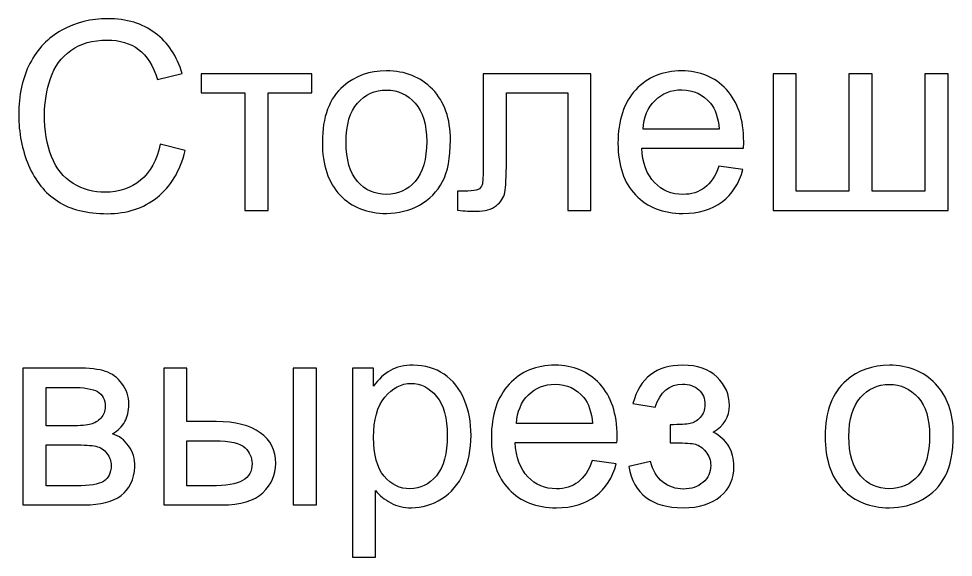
# Model space of a CAD drawing. Header units: millimetres. Extents: x -1744 to 2824, y -3870 to 2862.
# Drawn here: x 1329.2 to 1425.6, y 2594.8 to 2650.4 of the extents above; entities that cross this region are included whole.
import ezdxf

# ---------------------------------------------------------------- set-up
doc = ezdxf.new("R2010")
doc.units = ezdxf.units.MM
doc.header["$MEASUREMENT"] = 0
doc.layers.add('layer 1', color=7, linetype='Continuous')

msp = doc.modelspace()

# ---------------------------------------------------------------- linework, layer by layer
at = {"layer": 'layer 1', "color": 250}
for points, knots in [([(1343.8319, 2637.4302), (1343.8319, 2637.4302), (1346.4137, 2636.7779), (1346.4137, 2636.7779), (1346.4137, 2636.7779), (1345.8747, 2634.6627), (1344.9054, 2633.0547), (1343.5058, 2631.945), (1343.5058, 2631.945), (1342.1062, 2630.8353), (1340.3941, 2630.2782), (1338.3694, 2630.2782), (1338.3694, 2630.2782), (1336.2768, 2630.2782), (1334.5737, 2630.7039), (1333.2602, 2631.56), (1333.2602, 2631.56), (1331.9466, 2632.4116), (1330.9502, 2633.6481), (1330.2662, 2635.2651), (1330.2662, 2635.2651), (1329.5823, 2636.8866), (1329.238, 2638.6214), (1329.238, 2640.4785), (1329.238, 2640.4785), (1329.238, 2642.5032), (1329.623, 2644.2697), (1330.3976, 2645.778), (1330.3976, 2645.778), (1331.1721, 2647.2863), (1332.2728, 2648.4322), (1333.6995, 2649.2158), (1333.6995, 2649.2158), (1335.1263, 2649.9994), (1336.698, 2650.3889), (1338.4102, 2650.3889), (1338.4102, 2650.3889), (1340.3578, 2650.3889), (1341.993, 2649.8952), (1343.3156, 2648.9033), (1343.3156, 2648.9033), (1344.6427, 2647.9113), (1345.5667, 2646.5208), (1346.0876, 2644.7271), (1346.0876, 2644.7271), (1346.0876, 2644.7271), (1343.5602, 2644.1292), (1343.5602, 2644.1292), (1343.5602, 2644.1292), (1343.1117, 2645.5424), (1342.455, 2646.5751), (1341.5989, 2647.2183), (1341.5989, 2647.2183), (1340.7428, 2647.866), (1339.6648, 2648.1876), (1338.3649, 2648.1876), (1338.3649, 2648.1876), (1336.8747, 2648.1876), (1335.6246, 2647.8298), (1334.6236, 2647.1141), (1334.6236, 2647.1141), (1333.6225, 2646.3985), (1332.9159, 2645.4337), (1332.5128, 2644.2289), (1332.5128, 2644.2289), (1332.1052, 2643.0195), (1331.9014, 2641.7739), (1331.9014, 2640.4921), (1331.9014, 2640.4921), (1331.9014, 2638.8388), (1332.1414, 2637.3939), (1332.6215, 2636.1619), (1332.6215, 2636.1619), (1333.1017, 2634.9254), (1333.849, 2634.0059), (1334.8636, 2633.3944), (1334.8636, 2633.3944), (1335.8782, 2632.783), (1336.9743, 2632.4795), (1338.1565, 2632.4795), (1338.1565, 2632.4795), (1339.5969, 2632.4795), (1340.8108, 2632.8962), (1341.8073, 2633.7251), (1341.8073, 2633.7251), (1342.8037, 2634.5585), (1343.4786, 2635.7905), (1343.8319, 2637.4302)], [0, 0, 0, 0, 0.0434783, 0.0434783, 0.0434783, 0.0434783, 0.0869565, 0.0869565, 0.0869565, 0.0869565, 0.1304348, 0.1304348, 0.1304348, 0.1304348, 0.173913, 0.173913, 0.173913, 0.173913, 0.2173913, 0.2173913, 0.2173913, 0.2173913, 0.2608696, 0.2608696, 0.2608696, 0.2608696, 0.3043478, 0.3043478, 0.3043478, 0.3043478, 0.3478261, 0.3478261, 0.3478261, 0.3478261, 0.3913043, 0.3913043, 0.3913043, 0.3913043, 0.4347826, 0.4347826, 0.4347826, 0.4347826, 0.4782609, 0.4782609, 0.4782609, 0.4782609, 0.5217391, 0.5217391, 0.5217391, 0.5217391, 0.5652174, 0.5652174, 0.5652174, 0.5652174, 0.6086957, 0.6086957, 0.6086957, 0.6086957, 0.6521739, 0.6521739, 0.6521739, 0.6521739, 0.6956522, 0.6956522, 0.6956522, 0.6956522, 0.7391304, 0.7391304, 0.7391304, 0.7391304, 0.7826087, 0.7826087, 0.7826087, 0.7826087, 0.826087, 0.826087, 0.826087, 0.826087, 0.8695652, 0.8695652, 0.8695652, 0.8695652, 0.9130435, 0.9130435, 0.9130435, 0.9130435, 1, 1, 1, 1]), ([(1348.0488, 2644.709), (1348.0488, 2644.709), (1359.463, 2644.709), (1359.463, 2644.709), (1359.463, 2644.709), (1359.463, 2644.709), (1359.463, 2642.7251), (1359.463, 2642.7251), (1359.463, 2642.7251), (1359.463, 2642.7251), (1354.9517, 2642.7251), (1354.9517, 2642.7251), (1354.9517, 2642.7251), (1354.9517, 2642.7251), (1354.9517, 2630.6043), (1354.9517, 2630.6043), (1354.9517, 2630.6043), (1354.9517, 2630.6043), (1352.5602, 2630.6043), (1352.5602, 2630.6043), (1352.5602, 2630.6043), (1352.5602, 2630.6043), (1352.5602, 2642.7251), (1352.5602, 2642.7251), (1352.5602, 2642.7251), (1352.5602, 2642.7251), (1348.0488, 2642.7251), (1348.0488, 2642.7251), (1348.0488, 2642.7251), (1348.0488, 2642.7251), (1348.0488, 2644.709), (1348.0488, 2644.709)], [0, 0, 0, 0, 0.1111111, 0.1111111, 0.1111111, 0.1111111, 0.2222222, 0.2222222, 0.2222222, 0.2222222, 0.3333333, 0.3333333, 0.3333333, 0.3333333, 0.4444444, 0.4444444, 0.4444444, 0.4444444, 0.5555556, 0.5555556, 0.5555556, 0.5555556, 0.6666667, 0.6666667, 0.6666667, 0.6666667, 0.7777778, 0.7777778, 0.7777778, 0.7777778, 1, 1, 1, 1]), ([(1360.5455, 2637.6567), (1360.5455, 2640.2611), (1361.2702, 2642.1906), (1362.7242, 2643.4453), (1362.7242, 2643.4453), (1363.9336, 2644.4871), (1365.4147, 2645.008), (1367.1585, 2645.008), (1367.1585, 2645.008), (1369.0926, 2645.008), (1370.6779, 2644.3738), (1371.9099, 2643.1056), (1371.9099, 2643.1056), (1373.1374, 2641.8419), (1373.7534, 2640.089), (1373.7534, 2637.8559), (1373.7534, 2637.8559), (1373.7534, 2636.0442), (1373.4816, 2634.6219), (1372.9381, 2633.5847), (1372.9381, 2633.5847), (1372.3946, 2632.5474), (1371.6019, 2631.7412), (1370.5601, 2631.166), (1370.5601, 2631.166), (1369.5229, 2630.5907), (1368.386, 2630.3054), (1367.1585, 2630.3054), (1367.1585, 2630.3054), (1365.1837, 2630.3054), (1363.5893, 2630.9349), (1362.3709, 2632.1987), (1362.3709, 2632.1987), (1361.1525, 2633.4624), (1360.5455, 2635.2832), (1360.5455, 2637.6567)], [0, 0, 0, 0, 0.1, 0.1, 0.1, 0.1, 0.2, 0.2, 0.2, 0.2, 0.3, 0.3, 0.3, 0.3, 0.4, 0.4, 0.4, 0.4, 0.5, 0.5, 0.5, 0.5, 0.6, 0.6, 0.6, 0.6, 0.7, 0.7, 0.7, 0.7, 0.8, 0.8, 0.8, 0.8, 1, 1, 1, 1]), ([(1377.1279, 2644.709), (1377.1279, 2644.709), (1388.2431, 2644.709), (1388.2431, 2644.709), (1388.2431, 2644.709), (1388.2431, 2644.709), (1388.2431, 2630.6179), (1388.2431, 2630.6179), (1388.2431, 2630.6179), (1388.2431, 2630.6179), (1385.8516, 2630.6179), (1385.8516, 2630.6179), (1385.8516, 2630.6179), (1385.8516, 2630.6179), (1385.8516, 2642.7251), (1385.8516, 2642.7251), (1385.8516, 2642.7251), (1385.8516, 2642.7251), (1379.5194, 2642.7251), (1379.5194, 2642.7251), (1379.5194, 2642.7251), (1379.5194, 2642.7251), (1379.5194, 2635.709), (1379.5194, 2635.709), (1379.5194, 2635.709), (1379.5194, 2634.0739), (1379.4651, 2632.9958), (1379.3609, 2632.4704), (1379.3609, 2632.4704), (1379.2522, 2631.9495), (1378.9623, 2631.4966), (1378.4867, 2631.1071), (1378.4867, 2631.1071), (1378.0066, 2630.7175), (1377.3181, 2630.5228), (1376.4167, 2630.5228), (1376.4167, 2630.5228), (1375.8596, 2630.5228), (1375.2164, 2630.559), (1374.4917, 2630.6269), (1374.4917, 2630.6269), (1374.4917, 2630.6269), (1374.4917, 2632.6154), (1374.4917, 2632.6154), (1374.4917, 2632.6154), (1374.4917, 2632.6154), (1375.538, 2632.6154), (1375.538, 2632.6154), (1375.538, 2632.6154), (1376.0317, 2632.6154), (1376.385, 2632.6652), (1376.5979, 2632.7694), (1376.5979, 2632.7694), (1376.8108, 2632.869), (1376.9512, 2633.0321), (1377.0237, 2633.254), (1377.0237, 2633.254), (1377.0916, 2633.476), (1377.1279, 2634.1962), (1377.1279, 2635.4146), (1377.1279, 2635.4146), (1377.1279, 2635.4146), (1377.1279, 2644.709), (1377.1279, 2644.709)], [0, 0, 0, 0, 0.0588235, 0.0588235, 0.0588235, 0.0588235, 0.1176471, 0.1176471, 0.1176471, 0.1176471, 0.1764706, 0.1764706, 0.1764706, 0.1764706, 0.2352941, 0.2352941, 0.2352941, 0.2352941, 0.2941176, 0.2941176, 0.2941176, 0.2941176, 0.3529412, 0.3529412, 0.3529412, 0.3529412, 0.4117647, 0.4117647, 0.4117647, 0.4117647, 0.4705882, 0.4705882, 0.4705882, 0.4705882, 0.5294118, 0.5294118, 0.5294118, 0.5294118, 0.5882353, 0.5882353, 0.5882353, 0.5882353, 0.6470588, 0.6470588, 0.6470588, 0.6470588, 0.7058824, 0.7058824, 0.7058824, 0.7058824, 0.7647059, 0.7647059, 0.7647059, 0.7647059, 0.8235294, 0.8235294, 0.8235294, 0.8235294, 0.8823529, 0.8823529, 0.8823529, 0.8823529, 1, 1, 1, 1]), ([(1401.4374, 2635.17), (1401.4374, 2635.17), (1403.9105, 2634.8439), (1403.9105, 2634.8439), (1403.9105, 2634.8439), (1403.5255, 2633.408), (1402.8053, 2632.2893), (1401.7545, 2631.4966), (1401.7545, 2631.4966), (1400.7036, 2630.7039), (1399.3629, 2630.3054), (1397.7278, 2630.3054), (1397.7278, 2630.3054), (1395.6714, 2630.3054), (1394.0408, 2630.9395), (1392.836, 2632.2077), (1392.836, 2632.2077), (1391.6312, 2633.4714), (1391.0287, 2635.2515), (1391.0287, 2637.5389), (1391.0287, 2637.5389), (1391.0287, 2639.9033), (1391.6357, 2641.7422), (1392.8541, 2643.0467), (1392.8541, 2643.0467), (1394.0725, 2644.3557), (1395.6533, 2645.008), (1397.5964, 2645.008), (1397.5964, 2645.008), (1399.4762, 2645.008), (1401.0116, 2644.3693), (1402.2029, 2643.0875), (1402.2029, 2643.0875), (1403.3941, 2641.8056), (1403.992, 2640.0029), (1403.992, 2637.6793), (1403.992, 2637.6793), (1403.992, 2637.5389), (1403.9875, 2637.326), (1403.9784, 2637.0452), (1403.9784, 2637.0452), (1403.9784, 2637.0452), (1393.4746, 2637.0452), (1393.4746, 2637.0452), (1393.4746, 2637.0452), (1393.5652, 2635.5006), (1394.0001, 2634.3139), (1394.7882, 2633.4941), (1394.7882, 2633.4941), (1395.5718, 2632.6743), (1396.5547, 2632.2621), (1397.7278, 2632.2621), (1397.7278, 2632.2621), (1398.602, 2632.2621), (1399.3493, 2632.4931), (1399.9653, 2632.9551), (1399.9653, 2632.9551), (1400.5859, 2633.4171), (1401.0751, 2634.1554), (1401.4374, 2635.17)], [0, 0, 0, 0, 0.0625, 0.0625, 0.0625, 0.0625, 0.125, 0.125, 0.125, 0.125, 0.1875, 0.1875, 0.1875, 0.1875, 0.25, 0.25, 0.25, 0.25, 0.3125, 0.3125, 0.3125, 0.3125, 0.375, 0.375, 0.375, 0.375, 0.4375, 0.4375, 0.4375, 0.4375, 0.5, 0.5, 0.5, 0.5, 0.5625, 0.5625, 0.5625, 0.5625, 0.625, 0.625, 0.625, 0.625, 0.6875, 0.6875, 0.6875, 0.6875, 0.75, 0.75, 0.75, 0.75, 0.8125, 0.8125, 0.8125, 0.8125, 0.875, 0.875, 0.875, 0.875, 1, 1, 1, 1]), ([(1407.0132, 2644.709), (1407.0132, 2644.709), (1409.4047, 2644.709), (1409.4047, 2644.709), (1409.4047, 2644.709), (1409.4047, 2644.709), (1409.4047, 2632.5882), (1409.4047, 2632.5882), (1409.4047, 2632.5882), (1409.4047, 2632.5882), (1414.8401, 2632.5882), (1414.8401, 2632.5882), (1414.8401, 2632.5882), (1414.8401, 2632.5882), (1414.8401, 2644.709), (1414.8401, 2644.709), (1414.8401, 2644.709), (1414.8401, 2644.709), (1417.2316, 2644.709), (1417.2316, 2644.709), (1417.2316, 2644.709), (1417.2316, 2644.709), (1417.2316, 2632.5882), (1417.2316, 2632.5882), (1417.2316, 2632.5882), (1417.2316, 2632.5882), (1422.667, 2632.5882), (1422.667, 2632.5882), (1422.667, 2632.5882), (1422.667, 2632.5882), (1422.667, 2644.709), (1422.667, 2644.709), (1422.667, 2644.709), (1422.667, 2644.709), (1425.0585, 2644.709), (1425.0585, 2644.709), (1425.0585, 2644.709), (1425.0585, 2644.709), (1425.0585, 2630.6043), (1425.0585, 2630.6043), (1425.0585, 2630.6043), (1425.0585, 2630.6043), (1407.0132, 2630.6043), (1407.0132, 2630.6043), (1407.0132, 2630.6043), (1407.0132, 2630.6043), (1407.0132, 2644.709), (1407.0132, 2644.709)], [0, 0, 0, 0, 0.0769231, 0.0769231, 0.0769231, 0.0769231, 0.1538462, 0.1538462, 0.1538462, 0.1538462, 0.2307692, 0.2307692, 0.2307692, 0.2307692, 0.3076923, 0.3076923, 0.3076923, 0.3076923, 0.3846154, 0.3846154, 0.3846154, 0.3846154, 0.4615385, 0.4615385, 0.4615385, 0.4615385, 0.5384615, 0.5384615, 0.5384615, 0.5384615, 0.6153846, 0.6153846, 0.6153846, 0.6153846, 0.6923077, 0.6923077, 0.6923077, 0.6923077, 0.7692308, 0.7692308, 0.7692308, 0.7692308, 0.8461538, 0.8461538, 0.8461538, 0.8461538, 1, 1, 1, 1]), ([(1362.9914, 2637.6521), (1362.9914, 2635.8494), (1363.3855, 2634.4996), (1364.1736, 2633.6073), (1364.1736, 2633.6073), (1364.9663, 2632.7105), (1365.9582, 2632.2621), (1367.1585, 2632.2621), (1367.1585, 2632.2621), (1368.3452, 2632.2621), (1369.3327, 2632.7105), (1370.1253, 2633.6119), (1370.1253, 2633.6119), (1370.9134, 2634.5132), (1371.3075, 2635.8856), (1371.3075, 2637.7291), (1371.3075, 2637.7291), (1371.3075, 2639.4684), (1370.9089, 2640.7865), (1370.1163, 2641.6788), (1370.1163, 2641.6788), (1369.3236, 2642.5756), (1368.3362, 2643.0241), (1367.1585, 2643.0241), (1367.1585, 2643.0241), (1365.9582, 2643.0241), (1364.9663, 2642.5802), (1364.1736, 2641.6879), (1364.1736, 2641.6879), (1363.3855, 2640.7956), (1362.9914, 2639.4503), (1362.9914, 2637.6521)], [0, 0, 0, 0, 0.1111111, 0.1111111, 0.1111111, 0.1111111, 0.2222222, 0.2222222, 0.2222222, 0.2222222, 0.3333333, 0.3333333, 0.3333333, 0.3333333, 0.4444444, 0.4444444, 0.4444444, 0.4444444, 0.5555556, 0.5555556, 0.5555556, 0.5555556, 0.6666667, 0.6666667, 0.6666667, 0.6666667, 0.7777778, 0.7777778, 0.7777778, 0.7777778, 1, 1, 1, 1]), ([(1393.6105, 2639.0019), (1393.6105, 2639.0019), (1401.4646, 2639.0019), (1401.4646, 2639.0019), (1401.4646, 2639.0019), (1401.3604, 2640.1886), (1401.0569, 2641.0764), (1400.5632, 2641.6697), (1400.5632, 2641.6697), (1399.8068, 2642.5892), (1398.8194, 2643.0512), (1397.61, 2643.0512), (1397.61, 2643.0512), (1396.5139, 2643.0512), (1395.5944, 2642.6843), (1394.8471, 2641.9506), (1394.8471, 2641.9506), (1394.1042, 2641.2168), (1393.6921, 2640.2339), (1393.6105, 2639.0019)], [0, 0, 0, 0, 0.1666667, 0.1666667, 0.1666667, 0.1666667, 0.3333333, 0.3333333, 0.3333333, 0.3333333, 0.5, 0.5, 0.5, 0.5, 0.6666667, 0.6666667, 0.6666667, 0.6666667, 1, 1, 1, 1]), ([(1363.6483, 2594.8352), (1363.6483, 2594.8352), (1363.6483, 2614.3481), (1363.6483, 2614.3481), (1363.6483, 2614.3481), (1363.6483, 2614.3481), (1365.8224, 2614.3481), (1365.8224, 2614.3481), (1365.8224, 2614.3481), (1365.8224, 2614.3481), (1365.8224, 2612.4956), (1365.8224, 2612.4956), (1365.8224, 2612.4956), (1366.3342, 2613.2112), (1366.914, 2613.7502), (1367.5617, 2614.108), (1367.5617, 2614.108), (1368.2049, 2614.4659), (1368.9885, 2614.6471), (1369.908, 2614.6471), (1369.908, 2614.6471), (1371.1128, 2614.6471), (1372.1727, 2614.339), (1373.0922, 2613.7185), (1373.0922, 2613.7185), (1374.0116, 2613.1025), (1374.7046, 2612.2283), (1375.1757, 2611.105), (1375.1757, 2611.105), (1375.6422, 2609.9772), (1375.8778, 2608.7452), (1375.8778, 2607.3999), (1375.8778, 2607.3999), (1375.8778, 2605.9641), (1375.6196, 2604.6687), (1375.1032, 2603.5137), (1375.1032, 2603.5137), (1374.5869, 2602.3632), (1373.835, 2601.4799), (1372.8476, 2600.8639), (1372.8476, 2600.8639), (1371.8647, 2600.2525), (1370.8274, 2599.9445), (1369.7404, 2599.9445), (1369.7404, 2599.9445), (1368.9432, 2599.9445), (1368.2275, 2600.112), (1367.5979, 2600.4472), (1367.5979, 2600.4472), (1366.9638, 2600.7824), (1366.4475, 2601.2036), (1366.0398, 2601.7155), (1366.0398, 2601.7155), (1366.0398, 2601.7155), (1366.0398, 2594.8352), (1366.0398, 2594.8352), (1366.0398, 2594.8352), (1366.0398, 2594.8352), (1363.6483, 2594.8352), (1363.6483, 2594.8352)], [0, 0, 0, 0, 0.0625, 0.0625, 0.0625, 0.0625, 0.125, 0.125, 0.125, 0.125, 0.1875, 0.1875, 0.1875, 0.1875, 0.25, 0.25, 0.25, 0.25, 0.3125, 0.3125, 0.3125, 0.3125, 0.375, 0.375, 0.375, 0.375, 0.4375, 0.4375, 0.4375, 0.4375, 0.5, 0.5, 0.5, 0.5, 0.5625, 0.5625, 0.5625, 0.5625, 0.625, 0.625, 0.625, 0.625, 0.6875, 0.6875, 0.6875, 0.6875, 0.75, 0.75, 0.75, 0.75, 0.8125, 0.8125, 0.8125, 0.8125, 0.875, 0.875, 0.875, 0.875, 1, 1, 1, 1]), ([(1388.3836, 2604.8091), (1388.3836, 2604.8091), (1390.8567, 2604.483), (1390.8567, 2604.483), (1390.8567, 2604.483), (1390.4717, 2603.0471), (1389.7515, 2601.9284), (1388.7007, 2601.1357), (1388.7007, 2601.1357), (1387.6498, 2600.343), (1386.3091, 2599.9445), (1384.674, 2599.9445), (1384.674, 2599.9445), (1382.6176, 2599.9445), (1380.987, 2600.5786), (1379.7822, 2601.8468), (1379.7822, 2601.8468), (1378.5774, 2603.1105), (1377.9749, 2604.8906), (1377.9749, 2607.178), (1377.9749, 2607.178), (1377.9749, 2609.5424), (1378.5819, 2611.3813), (1379.8003, 2612.6858), (1379.8003, 2612.6858), (1381.0187, 2613.9948), (1382.5995, 2614.6471), (1384.5426, 2614.6471), (1384.5426, 2614.6471), (1386.4224, 2614.6471), (1387.9578, 2614.0084), (1389.1491, 2612.7266), (1389.1491, 2612.7266), (1390.3403, 2611.4447), (1390.9382, 2609.642), (1390.9382, 2607.3184), (1390.9382, 2607.3184), (1390.9382, 2607.178), (1390.9337, 2606.9651), (1390.9246, 2606.6843), (1390.9246, 2606.6843), (1390.9246, 2606.6843), (1380.4208, 2606.6843), (1380.4208, 2606.6843), (1380.4208, 2606.6843), (1380.5114, 2605.1397), (1380.9463, 2603.953), (1381.7344, 2603.1332), (1381.7344, 2603.1332), (1382.518, 2602.3134), (1383.5009, 2601.9012), (1384.674, 2601.9012), (1384.674, 2601.9012), (1385.5482, 2601.9012), (1386.2955, 2602.1322), (1386.9115, 2602.5942), (1386.9115, 2602.5942), (1387.5321, 2603.0562), (1388.0213, 2603.7945), (1388.3836, 2604.8091)], [0, 0, 0, 0, 0.0625, 0.0625, 0.0625, 0.0625, 0.125, 0.125, 0.125, 0.125, 0.1875, 0.1875, 0.1875, 0.1875, 0.25, 0.25, 0.25, 0.25, 0.3125, 0.3125, 0.3125, 0.3125, 0.375, 0.375, 0.375, 0.375, 0.4375, 0.4375, 0.4375, 0.4375, 0.5, 0.5, 0.5, 0.5, 0.5625, 0.5625, 0.5625, 0.5625, 0.625, 0.625, 0.625, 0.625, 0.6875, 0.6875, 0.6875, 0.6875, 0.75, 0.75, 0.75, 0.75, 0.8125, 0.8125, 0.8125, 0.8125, 0.875, 0.875, 0.875, 0.875, 1, 1, 1, 1]), ([(1396.4053, 2606.6299), (1396.4053, 2606.6299), (1396.4053, 2608.5051), (1396.4053, 2608.5051), (1396.4053, 2608.5051), (1397.4108, 2608.5142), (1398.0993, 2608.5549), (1398.4617, 2608.6229), (1398.4617, 2608.6229), (1398.8285, 2608.6954), (1399.1773, 2608.9037), (1399.5034, 2609.257), (1399.5034, 2609.257), (1399.8295, 2609.6103), (1399.9926, 2610.0497), (1399.9926, 2610.5796), (1399.9926, 2610.5796), (1399.9926, 2611.2183), (1399.7797, 2611.7346), (1399.3494, 2612.1151), (1399.3494, 2612.1151), (1398.9191, 2612.5001), (1398.3665, 2612.6903), (1397.6826, 2612.6903), (1397.6826, 2612.6903), (1396.3373, 2612.6903), (1395.3952, 2611.9022), (1394.8562, 2610.326), (1394.8562, 2610.326), (1394.8562, 2610.326), (1392.5734, 2610.7064), (1392.5734, 2610.7064), (1392.5734, 2610.7064), (1393.28, 2613.3335), (1394.9921, 2614.6471), (1397.7007, 2614.6471), (1397.7007, 2614.6471), (1399.2045, 2614.6471), (1400.3821, 2614.2394), (1401.2382, 2613.4196), (1401.2382, 2613.4196), (1402.0943, 2612.5997), (1402.52, 2611.6214), (1402.52, 2610.4845), (1402.52, 2610.4845), (1402.52, 2609.3385), (1401.9629, 2608.4236), (1400.8532, 2607.7487), (1400.8532, 2607.7487), (1401.5643, 2607.3682), (1402.0943, 2606.8836), (1402.4521, 2606.2947), (1402.4521, 2606.2947), (1402.8054, 2605.7059), (1402.982, 2605.0084), (1402.982, 2604.2021), (1402.982, 2604.2021), (1402.982, 2602.9384), (1402.52, 2601.9148), (1401.6006, 2601.1266), (1401.6006, 2601.1266), (1400.6766, 2600.3385), (1399.3902, 2599.9445), (1397.7324, 2599.9445), (1397.7324, 2599.9445), (1394.5165, 2599.9445), (1392.6504, 2601.3667), (1392.1385, 2604.2112), (1392.1385, 2604.2112), (1392.1385, 2604.2112), (1394.3942, 2604.7004), (1394.3942, 2604.7004), (1394.3942, 2604.7004), (1394.598, 2603.8035), (1395.0102, 2603.106), (1395.6353, 2602.6123), (1395.6353, 2602.6123), (1396.2603, 2602.1186), (1396.9715, 2601.874), (1397.7777, 2601.874), (1397.7777, 2601.874), (1398.5839, 2601.874), (1399.2543, 2602.1005), (1399.7888, 2602.5579), (1399.7888, 2602.5579), (1400.3233, 2603.0109), (1400.5905, 2603.5907), (1400.5905, 2604.2973), (1400.5905, 2604.2973), (1400.5905, 2604.8453), (1400.4229, 2605.3209), (1400.0877, 2605.7286), (1400.0877, 2605.7286), (1399.7525, 2606.1362), (1399.3947, 2606.3899), (1399.0142, 2606.4895), (1399.0142, 2606.4895), (1398.6338, 2606.5937), (1397.9453, 2606.6435), (1396.9488, 2606.6435), (1396.9488, 2606.6435), (1396.8673, 2606.6435), (1396.6861, 2606.639), (1396.4053, 2606.6299)], [0, 0, 0, 0, 0.037037, 0.037037, 0.037037, 0.037037, 0.0740741, 0.0740741, 0.0740741, 0.0740741, 0.1111111, 0.1111111, 0.1111111, 0.1111111, 0.1481481, 0.1481481, 0.1481481, 0.1481481, 0.1851852, 0.1851852, 0.1851852, 0.1851852, 0.2222222, 0.2222222, 0.2222222, 0.2222222, 0.2592593, 0.2592593, 0.2592593, 0.2592593, 0.2962963, 0.2962963, 0.2962963, 0.2962963, 0.3333333, 0.3333333, 0.3333333, 0.3333333, 0.3703704, 0.3703704, 0.3703704, 0.3703704, 0.4074074, 0.4074074, 0.4074074, 0.4074074, 0.4444444, 0.4444444, 0.4444444, 0.4444444, 0.4814815, 0.4814815, 0.4814815, 0.4814815, 0.5185185, 0.5185185, 0.5185185, 0.5185185, 0.5555556, 0.5555556, 0.5555556, 0.5555556, 0.5925926, 0.5925926, 0.5925926, 0.5925926, 0.6296296, 0.6296296, 0.6296296, 0.6296296, 0.6666667, 0.6666667, 0.6666667, 0.6666667, 0.7037037, 0.7037037, 0.7037037, 0.7037037, 0.7407407, 0.7407407, 0.7407407, 0.7407407, 0.7777778, 0.7777778, 0.7777778, 0.7777778, 0.8148148, 0.8148148, 0.8148148, 0.8148148, 0.8518519, 0.8518519, 0.8518519, 0.8518519, 0.8888889, 0.8888889, 0.8888889, 0.8888889, 0.9259259, 0.9259259, 0.9259259, 0.9259259, 1, 1, 1, 1]), ([(1412.3942, 2607.2958), (1412.3942, 2609.9002), (1413.1189, 2611.8297), (1414.5729, 2613.0844), (1414.5729, 2613.0844), (1415.7823, 2614.1262), (1417.2634, 2614.6471), (1419.0072, 2614.6471), (1419.0072, 2614.6471), (1420.9413, 2614.6471), (1422.5266, 2614.0129), (1423.7586, 2612.7447), (1423.7586, 2612.7447), (1424.9861, 2611.481), (1425.6021, 2609.7281), (1425.6021, 2607.495), (1425.6021, 2607.495), (1425.6021, 2605.6833), (1425.3303, 2604.261), (1424.7868, 2603.2238), (1424.7868, 2603.2238), (1424.2433, 2602.1865), (1423.4506, 2601.3803), (1422.4088, 2600.8051), (1422.4088, 2600.8051), (1421.3716, 2600.2298), (1420.2347, 2599.9445), (1419.0072, 2599.9445), (1419.0072, 2599.9445), (1417.0324, 2599.9445), (1415.438, 2600.574), (1414.2196, 2601.8378), (1414.2196, 2601.8378), (1413.0012, 2603.1015), (1412.3942, 2604.9223), (1412.3942, 2607.2958)], [0, 0, 0, 0, 0.1, 0.1, 0.1, 0.1, 0.2, 0.2, 0.2, 0.2, 0.3, 0.3, 0.3, 0.3, 0.4, 0.4, 0.4, 0.4, 0.5, 0.5, 0.5, 0.5, 0.6, 0.6, 0.6, 0.6, 0.7, 0.7, 0.7, 0.7, 0.8, 0.8, 0.8, 0.8, 1, 1, 1, 1]), ([(1329.6729, 2614.3481), (1329.6729, 2614.3481), (1335.1761, 2614.3481), (1335.1761, 2614.3481), (1335.1761, 2614.3481), (1336.5259, 2614.3481), (1337.5315, 2614.2349), (1338.1928, 2614.0084), (1338.1928, 2614.0084), (1338.8495, 2613.7819), (1339.4157, 2613.3697), (1339.8868, 2612.7673), (1339.8868, 2612.7673), (1340.3624, 2612.1604), (1340.5979, 2611.4402), (1340.5979, 2610.5977), (1340.5979, 2610.5977), (1340.5979, 2609.9228), (1340.4575, 2609.334), (1340.1812, 2608.8358), (1340.1812, 2608.8358), (1339.9004, 2608.333), (1339.4837, 2607.9118), (1338.922, 2607.5766), (1338.922, 2607.5766), (1339.5833, 2607.3546), (1340.1314, 2606.9425), (1340.5707, 2606.3355), (1340.5707, 2606.3355), (1341.0055, 2605.7331), (1341.223, 2605.0129), (1341.223, 2604.184), (1341.223, 2604.184), (1341.1369, 2602.8478), (1340.6568, 2601.8559), (1339.7917, 2601.2127), (1339.7917, 2601.2127), (1338.9265, 2600.565), (1337.6673, 2600.2434), (1336.0186, 2600.2434), (1336.0186, 2600.2434), (1336.0186, 2600.2434), (1329.6729, 2600.2434), (1329.6729, 2600.2434), (1329.6729, 2600.2434), (1329.6729, 2600.2434), (1329.6729, 2614.3481), (1329.6729, 2614.3481)], [0, 0, 0, 0, 0.0769231, 0.0769231, 0.0769231, 0.0769231, 0.1538462, 0.1538462, 0.1538462, 0.1538462, 0.2307692, 0.2307692, 0.2307692, 0.2307692, 0.3076923, 0.3076923, 0.3076923, 0.3076923, 0.3846154, 0.3846154, 0.3846154, 0.3846154, 0.4615385, 0.4615385, 0.4615385, 0.4615385, 0.5384615, 0.5384615, 0.5384615, 0.5384615, 0.6153846, 0.6153846, 0.6153846, 0.6153846, 0.6923077, 0.6923077, 0.6923077, 0.6923077, 0.7692308, 0.7692308, 0.7692308, 0.7692308, 0.8461538, 0.8461538, 0.8461538, 0.8461538, 1, 1, 1, 1]), ([(1344.1943, 2614.3481), (1344.1943, 2614.3481), (1346.5858, 2614.3481), (1346.5858, 2614.3481), (1346.5858, 2614.3481), (1346.5858, 2614.3481), (1346.5858, 2608.8312), (1346.5858, 2608.8312), (1346.5858, 2608.8312), (1346.5858, 2608.8312), (1349.6025, 2608.8312), (1349.6025, 2608.8312), (1349.6025, 2608.8312), (1351.5728, 2608.8312), (1353.0856, 2608.4508), (1354.15, 2607.6853), (1354.15, 2607.6853), (1355.2144, 2606.9198), (1355.7444, 2605.8644), (1355.7444, 2604.5192), (1355.7444, 2604.5192), (1355.7444, 2603.3415), (1355.3005, 2602.336), (1354.4127, 2601.4981), (1354.4127, 2601.4981), (1353.525, 2600.6601), (1352.1072, 2600.2434), (1350.155, 2600.2434), (1350.155, 2600.2434), (1350.155, 2600.2434), (1344.1943, 2600.2434), (1344.1943, 2600.2434), (1344.1943, 2600.2434), (1344.1943, 2600.2434), (1344.1943, 2614.3481), (1344.1943, 2614.3481)], [0, 0, 0, 0, 0.1, 0.1, 0.1, 0.1, 0.2, 0.2, 0.2, 0.2, 0.3, 0.3, 0.3, 0.3, 0.4, 0.4, 0.4, 0.4, 0.5, 0.5, 0.5, 0.5, 0.6, 0.6, 0.6, 0.6, 0.7, 0.7, 0.7, 0.7, 0.8, 0.8, 0.8, 0.8, 1, 1, 1, 1]), ([(1357.5381, 2614.3481), (1357.5381, 2614.3481), (1359.9296, 2614.3481), (1359.9296, 2614.3481), (1359.9296, 2614.3481), (1359.9296, 2614.3481), (1359.9296, 2600.2434), (1359.9296, 2600.2434), (1359.9296, 2600.2434), (1359.9296, 2600.2434), (1357.5381, 2600.2434), (1357.5381, 2600.2434), (1357.5381, 2600.2434), (1357.5381, 2600.2434), (1357.5381, 2614.3481), (1357.5381, 2614.3481)], [0, 0, 0, 0, 0.2, 0.2, 0.2, 0.2, 0.4, 0.4, 0.4, 0.4, 0.6, 0.6, 0.6, 0.6, 1, 1, 1, 1]), ([(1365.8224, 2607.2097), (1365.8224, 2605.4024), (1366.1893, 2604.0663), (1366.9185, 2603.2011), (1366.9185, 2603.2011), (1367.6523, 2602.336), (1368.5401, 2601.9012), (1369.5818, 2601.9012), (1369.5818, 2601.9012), (1370.6417, 2601.9012), (1371.5476, 2602.3496), (1372.2995, 2603.2464), (1372.2995, 2603.2464), (1373.0559, 2604.1433), (1373.4319, 2605.5293), (1373.4319, 2607.409), (1373.4319, 2607.409), (1373.4319, 2609.2027), (1373.065, 2610.5434), (1372.3267, 2611.4357), (1372.3267, 2611.4357), (1371.5884, 2612.328), (1370.7097, 2612.7719), (1369.686, 2612.7719), (1369.686, 2612.7719), (1368.6714, 2612.7719), (1367.7746, 2612.2963), (1366.9955, 2611.3496), (1366.9955, 2611.3496), (1366.2119, 2610.3984), (1365.8224, 2609.0215), (1365.8224, 2607.2097)], [0, 0, 0, 0, 0.1111111, 0.1111111, 0.1111111, 0.1111111, 0.2222222, 0.2222222, 0.2222222, 0.2222222, 0.3333333, 0.3333333, 0.3333333, 0.3333333, 0.4444444, 0.4444444, 0.4444444, 0.4444444, 0.5555556, 0.5555556, 0.5555556, 0.5555556, 0.6666667, 0.6666667, 0.6666667, 0.6666667, 0.7777778, 0.7777778, 0.7777778, 0.7777778, 1, 1, 1, 1]), ([(1380.5567, 2608.641), (1380.5567, 2608.641), (1388.4108, 2608.641), (1388.4108, 2608.641), (1388.4108, 2608.641), (1388.3066, 2609.8277), (1388.0031, 2610.7155), (1387.5094, 2611.3088), (1387.5094, 2611.3088), (1386.753, 2612.2283), (1385.7656, 2612.6903), (1384.5562, 2612.6903), (1384.5562, 2612.6903), (1383.4601, 2612.6903), (1382.5406, 2612.3234), (1381.7933, 2611.5897), (1381.7933, 2611.5897), (1381.0504, 2610.8559), (1380.6383, 2609.873), (1380.5567, 2608.641)], [0, 0, 0, 0, 0.1666667, 0.1666667, 0.1666667, 0.1666667, 0.3333333, 0.3333333, 0.3333333, 0.3333333, 0.5, 0.5, 0.5, 0.5, 0.6666667, 0.6666667, 0.6666667, 0.6666667, 1, 1, 1, 1]), ([(1414.8401, 2607.2912), (1414.8401, 2605.4885), (1415.2342, 2604.1387), (1416.0223, 2603.2464), (1416.0223, 2603.2464), (1416.815, 2602.3496), (1417.8069, 2601.9012), (1419.0072, 2601.9012), (1419.0072, 2601.9012), (1420.1939, 2601.9012), (1421.1814, 2602.3496), (1421.974, 2603.251), (1421.974, 2603.251), (1422.7621, 2604.1523), (1423.1562, 2605.5247), (1423.1562, 2607.3682), (1423.1562, 2607.3682), (1423.1562, 2609.1075), (1422.7576, 2610.4256), (1421.965, 2611.3179), (1421.965, 2611.3179), (1421.1723, 2612.2147), (1420.1849, 2612.6632), (1419.0072, 2612.6632), (1419.0072, 2612.6632), (1417.8069, 2612.6632), (1416.815, 2612.2193), (1416.0223, 2611.327), (1416.0223, 2611.327), (1415.2342, 2610.4347), (1414.8401, 2609.0894), (1414.8401, 2607.2912)], [0, 0, 0, 0, 0.1111111, 0.1111111, 0.1111111, 0.1111111, 0.2222222, 0.2222222, 0.2222222, 0.2222222, 0.3333333, 0.3333333, 0.3333333, 0.3333333, 0.4444444, 0.4444444, 0.4444444, 0.4444444, 0.5555556, 0.5555556, 0.5555556, 0.5555556, 0.6666667, 0.6666667, 0.6666667, 0.6666667, 0.7777778, 0.7777778, 0.7777778, 0.7777778, 1, 1, 1, 1]), ([(1332.0644, 2608.3964), (1332.0644, 2608.3964), (1334.6009, 2608.3964), (1334.6009, 2608.3964), (1334.6009, 2608.3964), (1335.611, 2608.3964), (1336.3085, 2608.4508), (1336.6845, 2608.5549), (1336.6845, 2608.5549), (1337.0649, 2608.6636), (1337.4046, 2608.8765), (1337.7036, 2609.2027), (1337.7036, 2609.2027), (1338.0025, 2609.5242), (1338.152, 2609.9138), (1338.152, 2610.3667), (1338.152, 2610.3667), (1338.152, 2611.1141), (1337.8893, 2611.6304), (1337.3684, 2611.9249), (1337.3684, 2611.9249), (1336.843, 2612.2193), (1335.9462, 2612.3642), (1334.6779, 2612.3642), (1334.6779, 2612.3642), (1334.6779, 2612.3642), (1332.0644, 2612.3642), (1332.0644, 2612.3642), (1332.0644, 2612.3642), (1332.0644, 2612.3642), (1332.0644, 2608.3964), (1332.0644, 2608.3964)], [0, 0, 0, 0, 0.1111111, 0.1111111, 0.1111111, 0.1111111, 0.2222222, 0.2222222, 0.2222222, 0.2222222, 0.3333333, 0.3333333, 0.3333333, 0.3333333, 0.4444444, 0.4444444, 0.4444444, 0.4444444, 0.5555556, 0.5555556, 0.5555556, 0.5555556, 0.6666667, 0.6666667, 0.6666667, 0.6666667, 0.7777778, 0.7777778, 0.7777778, 0.7777778, 1, 1, 1, 1]), ([(1346.5858, 2602.2001), (1346.5858, 2602.2001), (1349.0952, 2602.2001), (1349.0952, 2602.2001), (1349.0952, 2602.2001), (1350.6035, 2602.2001), (1351.686, 2602.3858), (1352.3292, 2602.7572), (1352.3292, 2602.7572), (1352.9769, 2603.1287), (1353.2985, 2603.7084), (1353.2985, 2604.4966), (1353.2985, 2604.4966), (1353.2985, 2605.108), (1353.0584, 2605.6516), (1352.5828, 2606.1317), (1352.5828, 2606.1317), (1352.1027, 2606.6073), (1351.0474, 2606.8473), (1349.4122, 2606.8473), (1349.4122, 2606.8473), (1349.4122, 2606.8473), (1346.5858, 2606.8473), (1346.5858, 2606.8473), (1346.5858, 2606.8473), (1346.5858, 2606.8473), (1346.5858, 2602.2001), (1346.5858, 2602.2001)], [0, 0, 0, 0, 0.125, 0.125, 0.125, 0.125, 0.25, 0.25, 0.25, 0.25, 0.375, 0.375, 0.375, 0.375, 0.5, 0.5, 0.5, 0.5, 0.625, 0.625, 0.625, 0.625, 0.75, 0.75, 0.75, 0.75, 1, 1, 1, 1]), ([(1332.0644, 2602.2001), (1332.0644, 2602.2001), (1335.2033, 2602.2001), (1335.2033, 2602.2001), (1335.2033, 2602.2001), (1336.5531, 2602.2001), (1337.4816, 2602.3587), (1337.9844, 2602.6712), (1337.9844, 2602.6712), (1338.4872, 2602.9882), (1338.7499, 2603.5273), (1338.7771, 2604.3018), (1338.7771, 2604.3018), (1338.7771, 2604.7502), (1338.6321, 2605.1714), (1338.3422, 2605.5564), (1338.3422, 2605.5564), (1338.0478, 2605.9414), (1337.6673, 2606.186), (1337.2008, 2606.2857), (1337.2008, 2606.2857), (1336.7343, 2606.3899), (1335.9824, 2606.4397), (1334.9497, 2606.4397), (1334.9497, 2606.4397), (1334.9497, 2606.4397), (1332.0644, 2606.4397), (1332.0644, 2606.4397), (1332.0644, 2606.4397), (1332.0644, 2606.4397), (1332.0644, 2602.2001), (1332.0644, 2602.2001)], [0, 0, 0, 0, 0.1111111, 0.1111111, 0.1111111, 0.1111111, 0.2222222, 0.2222222, 0.2222222, 0.2222222, 0.3333333, 0.3333333, 0.3333333, 0.3333333, 0.4444444, 0.4444444, 0.4444444, 0.4444444, 0.5555556, 0.5555556, 0.5555556, 0.5555556, 0.6666667, 0.6666667, 0.6666667, 0.6666667, 0.7777778, 0.7777778, 0.7777778, 0.7777778, 1, 1, 1, 1])]:
    msp.add_open_spline(points, degree=3, knots=knots, dxfattribs=at)

doc.saveas('drawing.dxf')
